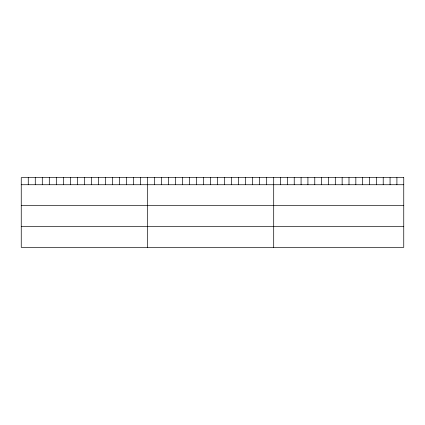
<?xml version="1.0" encoding="UTF-8"?>
<svg xmlns="http://www.w3.org/2000/svg" width="425" height="425" viewBox="0 0 425 425"><rect width="100%" height="100%" fill="white"/><g stroke="black" fill="none" stroke-linecap="round" stroke-linejoin="round"><path stroke-width="0.64" d="M21.25 184.726L403.75 184.726M21.25 205.392L403.75 205.392M21.25 226.679L403.75 226.679M396.908 177.661L396.908 184.726M390.06 177.661L390.06 184.726M383.217 177.661L383.217 184.726M376.369 177.661L376.369 184.726M369.527 177.661L369.527 184.726M362.679 177.661L362.679 184.726M355.837 177.661L355.837 184.726M348.994 177.661L348.994 184.726M342.146 177.661L342.146 184.726M335.304 177.661L335.304 184.726M328.456 177.661L328.456 184.726M321.613 177.661L321.613 184.726M314.771 177.661L314.771 184.726M307.923 177.661L307.923 184.726M301.081 177.661L301.081 184.726M294.233 177.661L294.233 184.726M287.39 177.661L287.39 184.726M280.543 177.661L280.543 184.726M273.7 177.661L273.7 247.339M266.688 177.661L266.688 184.726M259.675 177.661L259.675 184.726M252.663 177.661L252.663 184.726M245.65 177.661L245.65 184.726M238.637 177.661L238.637 184.726M231.625 177.661L231.625 184.726M224.613 177.661L224.613 184.726M217.6 177.661L217.6 184.726M210.587 177.661L210.587 184.726M203.575 177.661L203.575 184.726M196.562 177.661L196.562 184.726M189.55 177.661L189.55 184.726M182.538 177.661L182.538 184.726M175.525 177.661L175.525 184.726M168.512 177.661L168.512 184.726M161.5 177.661L161.5 184.726M154.488 177.661L154.488 184.726M147.475 177.661L147.475 247.339M140.462 177.661L140.462 184.726M133.45 177.661L133.45 184.726M126.438 177.661L126.438 184.726M119.425 177.661L119.425 184.726M112.412 177.661L112.412 184.726M105.4 177.661L105.4 184.726M98.387 177.661L98.387 184.726M91.375 177.661L91.375 184.726M84.363 177.661L84.363 184.726M77.35 177.661L77.35 184.726M70.338 177.661L70.338 184.726M63.325 177.661L63.325 184.726M56.312 177.661L56.312 184.726M49.3 177.661L49.3 184.726M42.287 177.661L42.287 184.726M35.275 177.661L35.275 184.726M28.263 177.661L28.263 184.726M403.75 177.661L21.25 177.661L21.25 247.339L403.75 247.339L403.75 177.661"/></g></svg>
